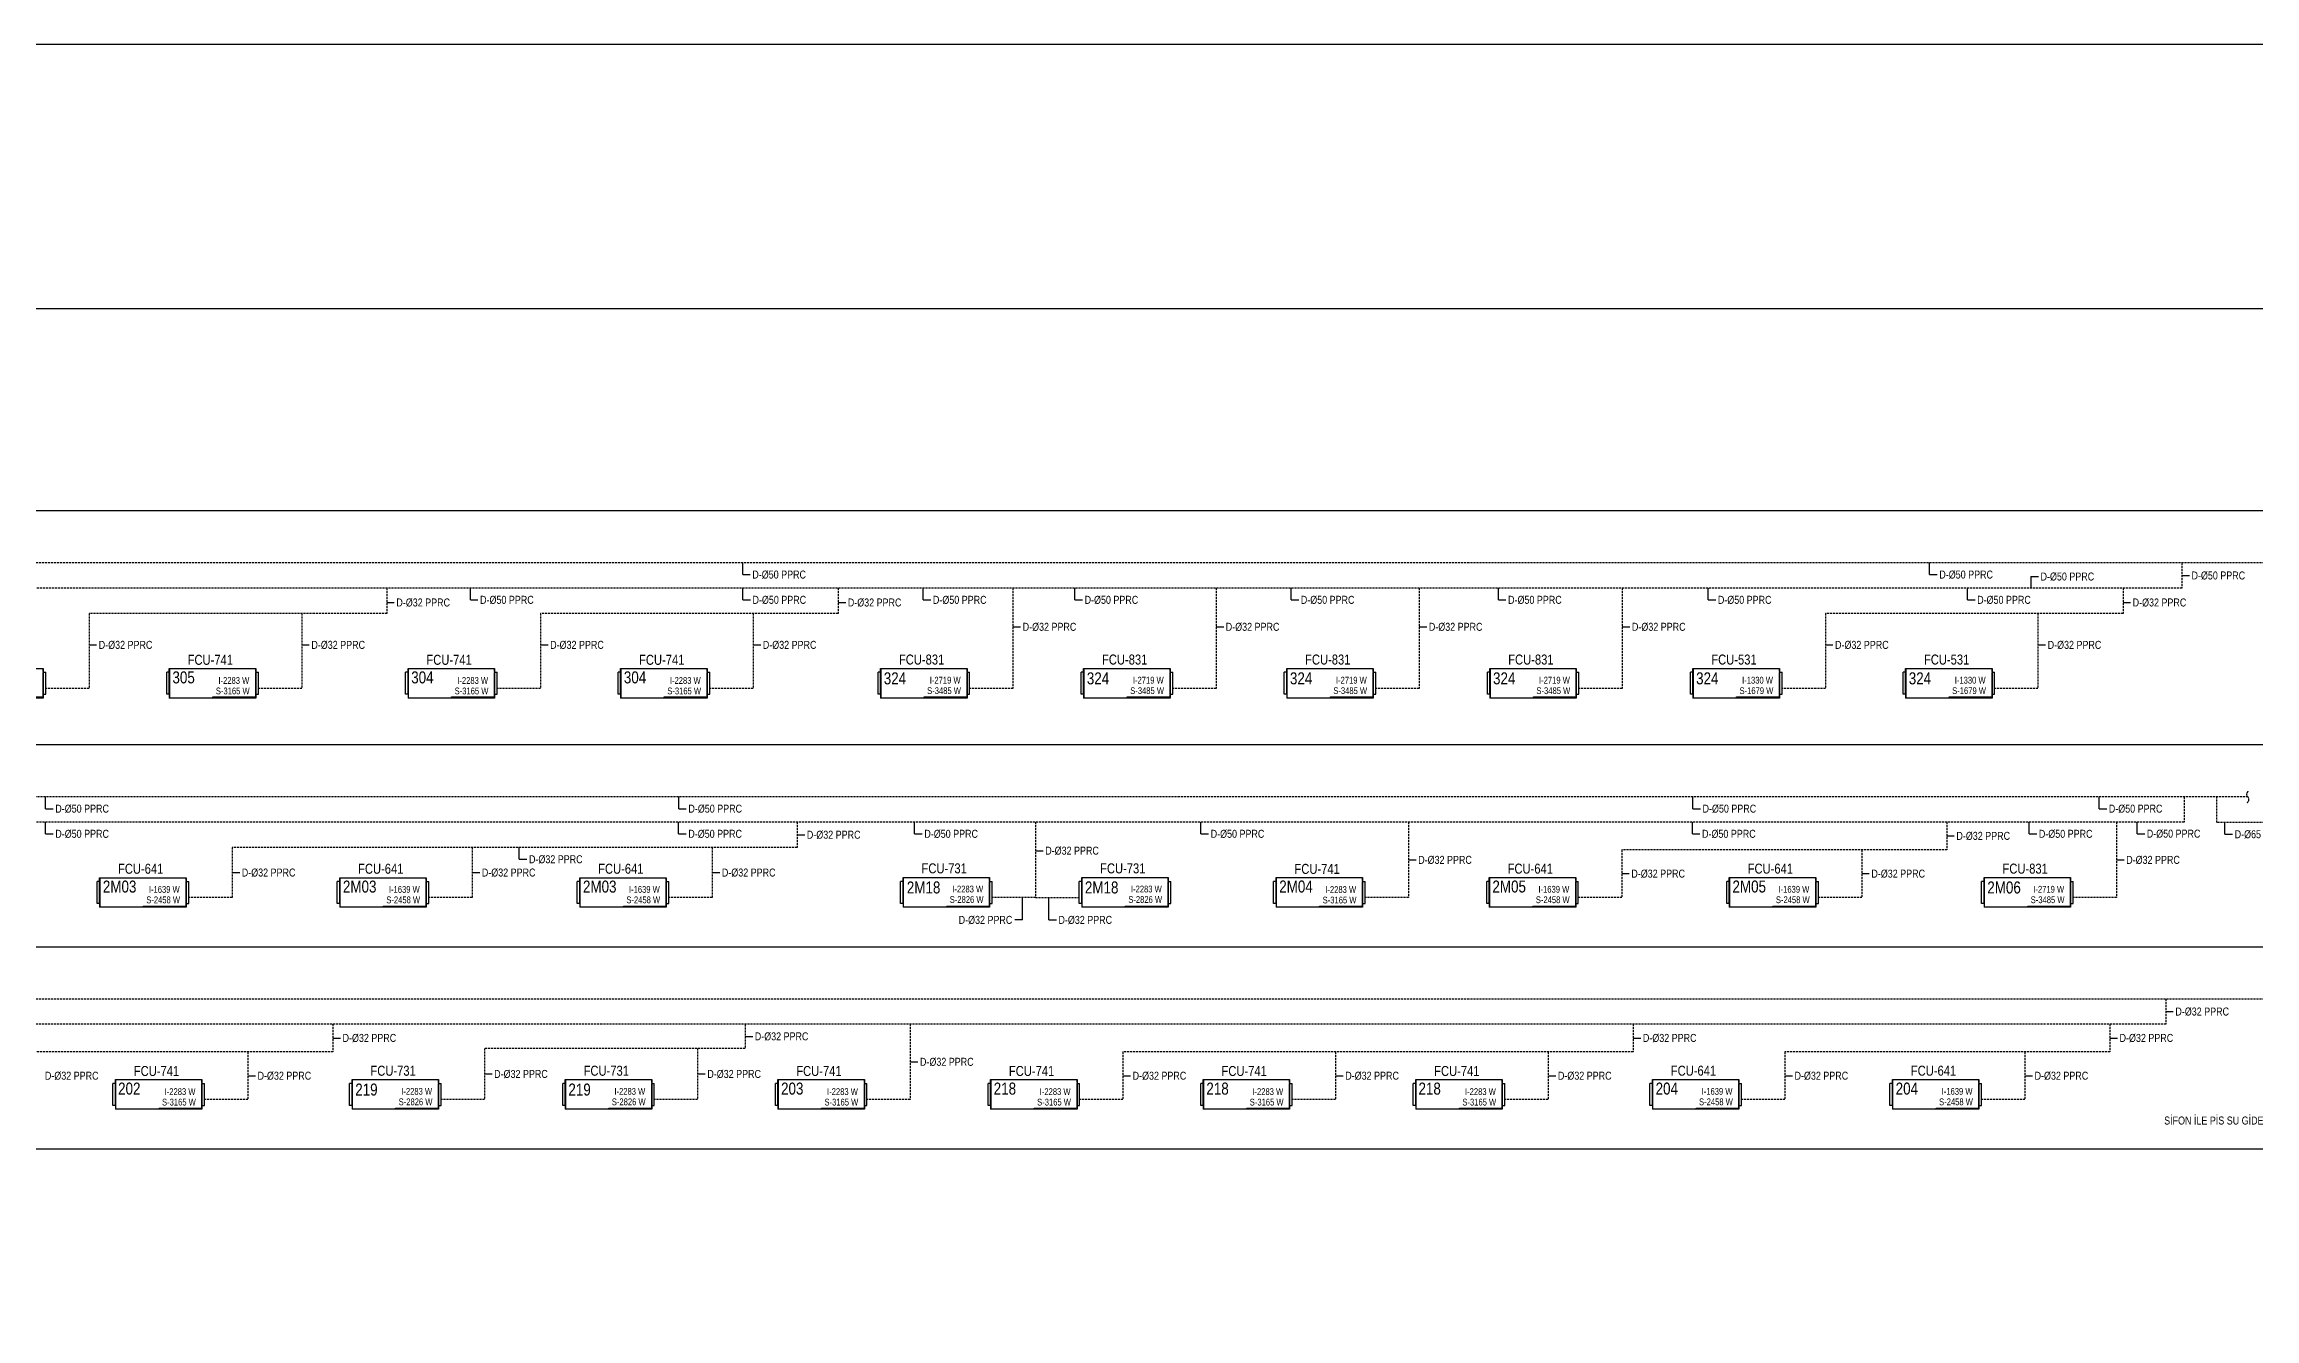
# Model space of a CAD drawing. Header units: centimetres. Extents: x 222914 to 271949, y -38857 to -18857.
# Drawn here: x 250063 to 255588, y -34777 to -31592 of the extents above; entities that cross this region are included whole.
import ezdxf
from ezdxf.enums import TextEntityAlignment as Align

# ---------------------------------------------------------------- set-up
doc = ezdxf.new("R2010")
doc.units = ezdxf.units.CM
doc.header["$LTSCALE"] = 0.2
doc.linetypes.add('DASHED', pattern=[75, 50, -25])
doc.linetypes.add('Hidden', pattern=[0.714375, 0.47625, -0.238125])
doc.layers.get('0').update_dxf_attribs({"color": 252})
for name, color, linetype, lineweight in [('1-BASLIK', 53, 'Continuous', 25), ('T-DRENAJ', 40, 'Hidden', 30), ('T-MAHAL', 120, 'Continuous', 15), ('T-STEXT', 181, 'Continuous', 15)]:
    doc.layers.add(name, color=color, linetype=linetype, lineweight=lineweight)
for name, color, linetype in [('T-DTEXT', 9, 'Continuous'), ('T-FC', 150, 'Continuous'), ('T-FC-NUMARA', 62, 'Continuous'), ('T-ITEXT', 32, 'Continuous'), ('T-TEXT', 85, 'Continuous')]:
    doc.layers.add(name, color=color, linetype=linetype)
doc.styles.add('ARIAL', font='arial.ttf')
doc.styles.add('LUCIDASANS', font='arial.ttf', dxfattribs={"width": 0.8})

# ---------------------------------------------------------------- blocks, each defined once
blk = doc.blocks.new('FANCOIL-DWD')
at = {"linetype": 'DASHED'}
blk.add_line((-114.3, -71.5), (-114.3, -16.4), dxfattribs=at)
for p, q in [((-108.1, -16.4), (-114.3, -16.4)), ((-114.3, -69.1), (-114.3, -18.8)), ((-108.1, -71.5), (-108.1, -7)), ((-108.1, -7), (108.1, -7)), ((-106.8, -80.9), (-106.8, -7)), ((108.1, -7), (108.1, -80.9)), ((108.1, -14.1), (108.1, -7.7)), ((108.1, -16.4), (114.6, -16.4)), ((108.1, -71), (108.1, -16.9)), ((114.6, -71.5), (114.6, -16.4)), ((-108.1, -71.5), (-114.3, -71.5)), ((-108.1, -71.5), (-108.1, -80.9)), ((108.1, -80.9), (-108.1, -80.9)), ((0.9, -80.9), (0.9, -78.2)), ((0.9, -78.2), (108.1, -78.2)), ((108.1, -78), (108.1, -71.5)), ((108.1, -71.5), (114.6, -71.5))]:
    blk.add_line(p, q)
blk = doc.blocks.new('Kesme')
blk.add_lwpolyline([(-21.5, -0.2, 0.576786), (-4.8, -2.7, -0.54493), (11.3, -5.9)], format="xyb")

msp = doc.modelspace()

# ---------------------------------------------------------------- linework, layer by layer
at = {"layer": '1-BASLIK'}
msp.add_lwpolyline([(224519.3, -31591.5), (264878.8, -31591.5), (264878.8, -37485.2), (224519.3, -37485.2)], close=True, dxfattribs=at)
at = {"layer": 'T-DRENAJ', "linetype": 'DASHED', "lineweight": -3, "ltscale": 0.5}
for p, q in [((255612.8, -32887.6), (226185.9, -32887.6)), ((255406.1, -32887.6), (255406.1, -32950.9)), ((255406.1, -32950.9), (240525.8, -32950.9)), ((250919.3, -32950.9), (250919.3, -33014.1)), ((252047.6, -32950.9), (252047.6, -33014.1)), ((252484.7, -32950.9), (252484.7, -33201.3)), ((252992.3, -32950.9), (252992.3, -33201.3)), ((253499.9, -32950.9), (253499.9, -33201.3)), ((254007.5, -32950.9), (254007.5, -33201.3)), ((255259.1, -32950.9), (255259.1, -33014.1)), ((250919.3, -33014.1), (250175.4, -33014.1)), ((250175.4, -33014.1), (250175.4, -33201.3)), ((250706.9, -33014.1), (250706.9, -33201.3)), ((252047.6, -33014.1), (251303.7, -33014.1)), ((251303.7, -33014.1), (251303.7, -33201.3)), ((251835.2, -33014.1), (251835.2, -33201.3)), ((254515.1, -33014.1), (254515.1, -33201.3)), ((255259.1, -33014.1), (254515.1, -33014.1)), ((255046.6, -33014.1), (255046.6, -33201.3)), ((250175.4, -33201.3), (250067, -33201.3)), ((250706.9, -33201.3), (250598.5, -33201.3)), ((251303.7, -33201.3), (251195.3, -33201.3)), ((251835.2, -33201.3), (251726.8, -33201.3)), ((252484.7, -33201.3), (252376.4, -33201.3)), ((252992.3, -33201.3), (252884, -33201.3)), ((253499.9, -33201.3), (253391.6, -33201.3)), ((254007.5, -33201.3), (253899.2, -33201.3)), ((254515.1, -33201.3), (254406.8, -33201.3)), ((255046.6, -33201.3), (254938.3, -33201.3)), ((255571.3, -33472.7), (233729.4, -33472.7)), ((255411.9, -33472.7), (255411.9, -33535.2)), ((255493.4, -33536.6), (255493.4, -33474.2)), ((251945.3, -33535.2), (251945.3, -33599.2)), ((252541.1, -33535.9), (252541.1, -33723.8)), ((253473.3, -33535.9), (253473.3, -33723.8)), ((254818.5, -33535.1), (254818.5, -33604.8)), ((255242.9, -33535.9), (255242.9, -33723.8)), ((255612.8, -33536.6), (255493.4, -33536.6)), ((251945.3, -33599.2), (250532.9, -33599.2)), ((250532.9, -33599.2), (250532.9, -33724.1)), ((251132.9, -33599.2), (251132.9, -33724.1)), ((251732.9, -33599.2), (251732.9, -33724.1)), ((254818.5, -33604.8), (254006.1, -33604.8)), ((254006.1, -33604.8), (254006.1, -33723.8)), ((254606.1, -33604.8), (254606.1, -33723.8)), ((250532.9, -33724.1), (250424.6, -33724.1)), ((251132.9, -33724.1), (251024.6, -33724.1)), ((251732.9, -33724.1), (251624.6, -33724.1)), ((252541.1, -33723.8), (252432.8, -33723.8)), ((252541.1, -33723.8), (252649.5, -33723.8)), ((253473.3, -33723.8), (253364.9, -33723.8)), ((254006.1, -33723.8), (253897.7, -33723.8)), ((254606.1, -33723.8), (254497.7, -33723.8)), ((255242.9, -33723.8), (255134.6, -33723.8)), ((255612.8, -33977.7), (229005.4, -33977.7)), ((255365.8, -33977.6), (255365.8, -34040.2)), ((255365.8, -34040.2), (246514.5, -34040.7)), ((250784.8, -34040.1), (250784.8, -34109.8)), ((251815.1, -34040.9), (251815.1, -34101)), ((252228, -34040.4), (252228, -34228.9)), ((254034.9, -34040.1), (254034.9, -34109.8)), ((255226.3, -34040.1), (255226.3, -34109.8)), ((250784.8, -34109.8), (250040.9, -34109.8)), ((250572.3, -34109.8), (250572.3, -34228.9)), ((251163.8, -34101), (251163.8, -34228.9)), ((251815.1, -34101), (251163.8, -34101)), ((251696.5, -34101), (251696.5, -34228.9)), ((254034.9, -34109.8), (252759.5, -34109.8)), ((252759.5, -34109.8), (252759.5, -34228.9)), ((253291, -34109.8), (253291, -34228.9)), ((253822.5, -34109.8), (253822.5, -34228.9)), ((255226.3, -34109.8), (254413.9, -34109.8)), ((254413.9, -34109.8), (254413.9, -34228.8)), ((255013.9, -34109.8), (255013.9, -34228.8)), ((250572.3, -34228.9), (250464, -34228.9)), ((251163.8, -34228.9), (251055.4, -34228.9)), ((251696.5, -34228.9), (251588.2, -34228.9)), ((252228, -34228.9), (252119.7, -34228.9)), ((252759.5, -34228.9), (252651.2, -34228.9)), ((253291, -34228.9), (253182.7, -34228.9)), ((253822.5, -34228.9), (253714.2, -34228.9)), ((254413.9, -34228.8), (254305.6, -34228.8)), ((255013.9, -34228.8), (254905.6, -34228.8))]:
    msp.add_line(p, q, dxfattribs=at)
msp.add_lwpolyline([(255411.9, -33535.2), (248209.7, -33535.7), (245633.3, -33535.7)], dxfattribs=at)
at = {"layer": 'T-DTEXT'}
for p, q in [((251809.1, -32916.9), (251809.1, -32887.6)), ((251809.1, -32916.9), (251828, -32916.9)), ((254775.8, -32916.9), (254775.8, -32887.6)), ((254775.8, -32916.9), (254794.8, -32916.9)), ((255028.8, -32921.6), (255047.8, -32921.6)), ((255028.8, -32921.6), (255028.8, -32950.9)), ((255406.1, -32919.3), (255425, -32919.3)), ((251128.5, -32980.1), (251128.5, -32950.9)), ((251128.5, -32980.1), (251147.4, -32980.1)), ((251809.4, -32980.1), (251809.4, -32950.9)), ((251809.4, -32980.1), (251828.4, -32980.1)), ((252260.4, -32980.1), (252260.4, -32950.9)), ((252260.4, -32980.1), (252279.4, -32980.1)), ((252639.5, -32980.1), (252639.5, -32950.9)), ((252639.5, -32980.1), (252658.5, -32980.1)), ((253179.9, -32980.1), (253179.9, -32950.9)), ((253179.9, -32980.1), (253198.9, -32980.1)), ((253697.9, -32980.1), (253697.9, -32950.9)), ((253697.9, -32980.1), (253716.9, -32980.1)), ((254222.3, -32980.1), (254222.3, -32950.9)), ((254222.3, -32980.1), (254241.3, -32980.1)), ((254870.4, -32980.1), (254870.4, -32950.9)), ((254870.4, -32980.1), (254889.3, -32980.1)), ((250919.3, -32986.7), (250938.2, -32986.7)), ((252047.6, -32986.7), (252066.5, -32986.7)), ((255259.1, -32986.7), (255278, -32986.7)), ((250175.4, -33092.7), (250194.3, -33092.7)), ((250706.9, -33092.7), (250725.8, -33092.7)), ((251303.7, -33092.7), (251322.6, -33092.7)), ((251835.2, -33092.7), (251854.1, -33092.7)), ((252484.7, -33047.5), (252503.6, -33047.5)), ((252992.3, -33047.5), (253011.3, -33047.5)), ((253499.9, -33047.5), (253518.9, -33047.5)), ((254007.5, -33047.5), (254026.5, -33047.5)), ((254515.1, -33092.7), (254534.1, -33092.7)), ((255046.6, -33092.7), (255065.6, -33092.7)), ((250066.8, -33501.9), (250066.8, -33472.7)), ((251649.3, -33501.9), (251649.3, -33472.7)), ((254184, -33501.9), (254184, -33472.7)), ((255199.5, -33501.9), (255199.5, -33472.7)), ((250066.8, -33501.9), (250085.8, -33501.9)), ((250066.8, -33564.8), (250066.8, -33535.5)), ((251649, -33564.8), (251649, -33535.5)), ((251649.3, -33501.9), (251668.2, -33501.9)), ((252238.9, -33564.8), (252238.9, -33535.5)), ((252954.6, -33564.8), (252954.6, -33535.5)), ((254182.8, -33564.8), (254182.8, -33535.5)), ((254184, -33501.9), (254203, -33501.9)), ((255024.6, -33564.8), (255024.6, -33535.5)), ((255199.5, -33501.9), (255218.4, -33501.9)), ((255294.3, -33564.5), (255294.3, -33535.2)), ((255514, -33565.9), (255514, -33536.6)), ((250066.8, -33564.8), (250085.8, -33564.8)), ((251649, -33564.8), (251667.9, -33564.8)), ((251945.3, -33567.2), (251964.3, -33567.2)), ((252238.9, -33564.8), (252257.9, -33564.8)), ((252954.6, -33564.8), (252973.6, -33564.8)), ((254182.8, -33564.8), (254201.7, -33564.8)), ((254818.5, -33570), (254837.4, -33570)), ((255024.6, -33564.8), (255043.6, -33564.8)), ((255294.3, -33564.5), (255313.3, -33564.5)), ((255514, -33565.9), (255533, -33565.9)), ((251250.7, -33628.4), (251250.7, -33599.2)), ((251250.7, -33628.4), (251269.7, -33628.4)), ((252541.1, -33606.9), (252560.1, -33606.9)), ((253473.3, -33629.9), (253492.2, -33629.9)), ((255242.9, -33629.9), (255261.9, -33629.9)), ((250532.9, -33661.6), (250551.9, -33661.6)), ((251132.9, -33661.6), (251151.9, -33661.6)), ((251732.9, -33661.6), (251751.9, -33661.6)), ((254006.1, -33664.3), (254025, -33664.3)), ((254606.1, -33664.3), (254625, -33664.3)), ((252508.1, -33779.9), (252508.1, -33723.8)), ((252574.1, -33779.9), (252574.1, -33723.8)), ((252508.1, -33779.9), (252489.2, -33779.9)), ((252574.1, -33779.9), (252593.1, -33779.9)), ((255365.8, -34008.9), (255384.8, -34008.9)), ((250784.8, -34075), (250803.7, -34075)), ((251815.1, -34071), (251834.1, -34071)), ((254034.9, -34075), (254053.9, -34075)), ((255226.3, -34075), (255245.3, -34075)), ((252228, -34134.6), (252247, -34134.6)), ((250572.3, -34169.3), (250591.3, -34169.3)), ((251163.8, -34164.9), (251182.7, -34164.9)), ((251696.5, -34164.9), (251715.5, -34164.9)), ((252759.5, -34169.3), (252778.5, -34169.3)), ((253291, -34169.3), (253310, -34169.3)), ((253822.5, -34169.3), (253841.5, -34169.3)), ((254413.9, -34169.3), (254432.9, -34169.3)), ((255013.9, -34169.3), (255032.9, -34169.3))]:
    msp.add_line(p, q, dxfattribs=at)
at = {"layer": 'T-TEXT', "color": 7}
for p, q in [((263936, -32252.6), (225015.5, -32252.6)), ((263936, -32757.6), (225015.5, -32757.6)), ((263936, -33342.7), (225015.5, -33342.7)), ((263936, -33847.7), (225015.5, -33847.7)), ((263936, -34352.7), (225015.5, -34352.7))]:
    msp.add_line(p, q, dxfattribs=at)

# ---------------------------------------------------------------- block references
at = {"layer": 'T-DRENAJ', "lineweight": -3, "xscale": 0.875, "yscale": 0.875, "zscale": 0.875, "rotation": 270}
msp.add_blockref('Kesme', (255573.7, -33476.9), dxfattribs=at)
at = {"layer": 'T-FC'}
for p in [(249952.4, -33144.6), (250483.9, -33144.6), (251080.7, -33144.6), (251612.2, -33144.6), (252261.7, -33144.6), (252769.4, -33144.6), (253277, -33144.6), (253784.6, -33144.6), (254292.2, -33144.6), (254823.7, -33144.6), (250310, -33667.4), (250910, -33667.4), (251510, -33667.4), (252318.2, -33667.1), (252764.5, -33667.1), (253250.3, -33667.1), (253783.1, -33667.1), (254383.1, -33667.1), (255020, -33667.1), (250349.4, -34172.1), (250940.8, -34172.1), (251473.6, -34172.1), (252005.1, -34172.1), (252536.6, -34172.1), (253068.1, -34172.1), (253599.6, -34172.1), (254191, -34172.1), (254791, -34172.1)]:
    msp.add_blockref('FANCOIL-DWD', p, dxfattribs=at)

# ---------------------------------------------------------------- texts
at = {"layer": 'T-DTEXT', "style": 'LUCIDASANS', "width": 0.8}
for s, p in [('D-%%C50 PPRC', (251833.2, -32926.8)), ('D-%%C50 PPRC', (254800, -32926.8)), ('D-%%C50 PPRC', (255053, -32931.7)), ('D-%%C50 PPRC', (255430.3, -32929.1)), ('D-%%C32 PPRC', (250943.5, -32996.6)), ('D-%%C50 PPRC', (251152.7, -32990)), ('D-%%C50 PPRC', (251833.6, -32990)), ('D-%%C32 PPRC', (252071.8, -32996.6)), ('D-%%C50 PPRC', (252284.6, -32990)), ('D-%%C50 PPRC', (252663.7, -32990)), ('D-%%C50 PPRC', (253204.1, -32990)), ('D-%%C50 PPRC', (253722.1, -32990)), ('D-%%C50 PPRC', (254246.5, -32990)), ('D-%%C50 PPRC', (254894.6, -32990)), ('D-%%C32 PPRC', (255283.2, -32996.6)), ('D-%%C32 PPRC', (252508.9, -33057.4)), ('D-%%C32 PPRC', (253016.5, -33057.4)), ('D-%%C32 PPRC', (253524.1, -33057.4)), ('D-%%C32 PPRC', (254031.7, -33057.4)), ('D-%%C32 PPRC', (250199.6, -33102.5)), ('D-%%C32 PPRC', (250731.1, -33102.5)), ('D-%%C32 PPRC', (251327.9, -33102.5)), ('D-%%C32 PPRC', (251859.4, -33102.5)), ('D-%%C32 PPRC', (254539.3, -33102.5)), ('D-%%C32 PPRC', (255070.8, -33102.5)), ('D-%%C50 PPRC', (250091, -33511.8)), ('D-%%C50 PPRC', (251673.4, -33511.8)), ('D-%%C50 PPRC', (254208.2, -33511.8)), ('D-%%C50 PPRC', (255223.6, -33511.8)), ('D-%%C50 PPRC', (250091, -33574.7)), ('D-%%C50 PPRC', (251673.2, -33574.7)), ('D-%%C32 PPRC', (251969.5, -33577)), ('D-%%C50 PPRC', (252263.1, -33574.7)), ('D-%%C50 PPRC', (252978.8, -33574.7)), ('D-%%C50 PPRC', (254206.9, -33574.7)), ('D-%%C32 PPRC', (254842.7, -33579.8)), ('D-%%C50 PPRC', (255048.8, -33574.7)), ('D-%%C50 PPRC', (255318.5, -33574.3)), ('D-%%C65 PPRC', (255538.2, -33575.8)), ('D-%%C32 PPRC', (251274.9, -33638.3)), ('D-%%C32 PPRC', (252565.3, -33616.8)), ('D-%%C32 PPRC', (253497.5, -33639.8)), ('D-%%C32 PPRC', (255267.1, -33639.8)), ('D-%%C32 PPRC', (250557.1, -33671.5)), ('D-%%C32 PPRC', (251157.1, -33671.5)), ('D-%%C32 PPRC', (251757.1, -33671.5)), ('D-%%C32 PPRC', (254030.2, -33674.2)), ('D-%%C32 PPRC', (254630.2, -33674.2)), ('D-%%C32 PPRC', (252348.9, -33789.8)), ('D-%%C32 PPRC', (252598.3, -33789.8)), ('D-%%C32 PPRC', (255390, -34018.8)), ('D-%%C32 PPRC', (250809, -34084.8)), ('D-%%C32 PPRC', (251839.3, -34080.9)), ('D-%%C32 PPRC', (254059.1, -34084.8)), ('D-%%C32 PPRC', (255250.5, -34084.8)), ('D-%%C32 PPRC', (252252.2, -34144.5)), ('D-%%C32 PPRC', (250065, -34179.2)), ('D-%%C32 PPRC', (250596.5, -34179.2)), ('D-%%C32 PPRC', (251187.9, -34174.8)), ('D-%%C32 PPRC', (251720.7, -34174.8)), ('D-%%C32 PPRC', (252783.7, -34179.2)), ('D-%%C32 PPRC', (253315.2, -34179.2)), ('D-%%C32 PPRC', (253846.7, -34179.2)), ('D-%%C32 PPRC', (254438.1, -34179.2)), ('D-%%C32 PPRC', (255038.1, -34179.2))]:
    msp.add_text(s, height=20, dxfattribs=at).set_placement(p)
msp.add_text('SİFON İLE PİS SU GİDERİNE BAĞLANACAKTIR.', height=20, rotation=0, dxfattribs=at).set_placement((255612.8, -34281.2), align=Align.MIDDLE_CENTER)
at = {"layer": 'T-FC-NUMARA', "color": 163, "style": 'ARIAL', "width": 0.8}
for p in [(250421.8, -33142.4), (251018.6, -33142.4), (251550.1, -33142.4), (253188.2, -33664.9), (250287.3, -34169.9), (251943, -34169.9), (252474.5, -34169.9), (253005.9, -34169.9), (253537.4, -34169.9)]:
    msp.add_text('FCU-741', height=25, dxfattribs=at).set_placement(p)
at = {"layer": 'T-FC-NUMARA', "color": 62, "style": 'ARIAL', "width": 0.8}
for p in [(252199.6, -33141.7), (252707.2, -33141.7), (253214.8, -33141.7), (253722.5, -33141.7), (254957.9, -33664.2)]:
    msp.add_text('FCU-831', height=25, dxfattribs=at).set_placement(p)
at = {"layer": 'T-FC-NUMARA', "color": 100, "style": 'ARIAL', "width": 0.8}
for p in [(254230.1, -33141.7), (254761.6, -33141.7)]:
    msp.add_text('FCU-531', height=25, dxfattribs=at).set_placement(p)
at = {"layer": 'T-FC-NUMARA', "color": 1, "style": 'ARIAL', "width": 0.8}
for p in [(250247.8, -33664.5), (250847.8, -33664.5), (251447.8, -33664.5), (253721, -33664.2), (254321, -33664.2), (254128.8, -34169.2), (254728.8, -34169.2)]:
    msp.add_text('FCU-641', height=25, dxfattribs=at).set_placement(p)
at = {"layer": 'T-FC-NUMARA', "color": 30, "style": 'ARIAL', "width": 0.8}
for p in [(252256.1, -33663.6), (252702.4, -33663.6), (250878.7, -34169.3), (251411.5, -34169.3)]:
    msp.add_text('FCU-731', height=25, dxfattribs=at).set_placement(p)
at = {"layer": 'T-ITEXT', "color": 163, "style": 'ARIAL', "width": 0.8}
for p in [(250575.9, -33190), (251172.8, -33190), (251704.2, -33190), (253342.4, -33712.5), (250441.4, -34217.5), (252097.1, -34217.5), (252628.6, -34217.5), (253160.1, -34217.5), (253691.6, -34217.5)]:
    msp.add_text('I-2283 W', height=17, dxfattribs=at).set_placement(p, align=Align.RIGHT)
at = {"layer": 'T-ITEXT', "color": 62, "style": 'ARIAL', "width": 0.8}
for p in [(252353.8, -33189.3), (252861.4, -33189.3), (253369, -33189.3), (253876.6, -33189.3), (255112, -33711.8)]:
    msp.add_text('I-2719 W', height=17, dxfattribs=at).set_placement(p, align=Align.RIGHT)
at = {"layer": 'T-ITEXT', "color": 100, "style": 'ARIAL', "width": 0.8}
for s, p in [('S-1679 W', (254385.1, -33215.5)), ('I-1330 W', (254384.2, -33189.3)), ('S-1679 W', (254916.6, -33215.5)), ('I-1330 W', (254915.7, -33189.3))]:
    msp.add_text(s, height=17, dxfattribs=at).set_placement(p, align=Align.RIGHT)
at = {"layer": 'T-ITEXT', "color": 1, "style": 'ARIAL', "width": 0.8}
for p in [(250402, -33712.1), (251002, -33712.1), (251602, -33712.1), (253875.1, -33711.8), (254475.1, -33711.8), (254283, -34216.8), (254883, -34216.8)]:
    msp.add_text('I-1639 W', height=17, dxfattribs=at).set_placement(p, align=Align.RIGHT)
at = {"layer": 'T-ITEXT', "color": 30, "style": 'ARIAL', "width": 0.8}
for p in [(252410.2, -33711.2), (252856.6, -33711.2), (251032.8, -34216.8), (251565.6, -34216.8)]:
    msp.add_text('I-2283 W', height=17, dxfattribs=at).set_placement(p, align=Align.RIGHT)
at = {"layer": 'T-MAHAL', "style": 'LUCIDASANS', "width": 0.8}
for s, p in [('305', (250383.8, -33188.8)), ('304', (250980.6, -33188.8)), ('304', (251512.1, -33188.8)), ('324', (252161.7, -33191.2)), ('324', (252669.3, -33191.2)), ('324', (253176.9, -33191.2)), ('324', (253684.5, -33191.2)), ('324', (254192.1, -33191.2)), ('324', (254723.6, -33191.2)), ('2M03', (250209.9, -33711.6)), ('2M03', (250809.9, -33711.6)), ('2M03', (251409.9, -33711.6)), ('2M18', (252219.4, -33713.8)), ('2M18', (252664.4, -33713.8)), ('2M04', (253150.2, -33711.4)), ('2M05', (253683, -33711.4)), ('2M05', (254283, -33711.4)), ('2M06', (254919.9, -33713.8)), ('202', (250248, -34216.4)), ('219', (250840.7, -34218.8)), ('219', (251373.5, -34218.8)), ('203', (251905, -34216.4)), ('218', (252436.5, -34216.4)), ('218', (252968, -34216.4)), ('218', (253498.2, -34216.4)), ('204', (254090.9, -34216.4)), ('204', (254690.9, -34216.4))]:
    msp.add_text(s, height=30, dxfattribs=at).set_placement(p)
at = {"layer": 'T-STEXT', "color": 163, "style": 'ARIAL', "width": 0.8}
for p in [(250576.8, -33216.2), (251173.6, -33216.2), (251705.1, -33216.2), (253343.2, -33738.7), (250442.3, -34243.7), (252098, -34243.7), (252629.5, -34243.7), (253161, -34243.7), (253692.4, -34243.7)]:
    msp.add_text('S-3165 W', height=17, dxfattribs=at).set_placement(p, align=Align.RIGHT)
at = {"layer": 'T-STEXT', "color": 62, "style": 'ARIAL', "width": 0.8}
for p in [(252354.6, -33215.5), (252862.2, -33215.5), (253369.8, -33215.5), (253877.5, -33215.5), (255112.9, -33738)]:
    msp.add_text('S-3485 W', height=17, dxfattribs=at).set_placement(p, align=Align.RIGHT)
at = {"layer": 'T-STEXT', "color": 1, "style": 'ARIAL', "width": 0.8}
for p in [(250402.8, -33738.3), (251002.8, -33738.3), (251602.8, -33738.3), (253876, -33738), (254476, -33738), (254283.9, -34243), (254883.9, -34243)]:
    msp.add_text('S-2458 W', height=17, dxfattribs=at).set_placement(p, align=Align.RIGHT)
at = {"layer": 'T-STEXT', "color": 30, "style": 'ARIAL', "width": 0.8}
for p in [(252411.1, -33737.3), (252857.4, -33737.3), (251033.7, -34243), (251566.5, -34243)]:
    msp.add_text('S-2826 W', height=17, dxfattribs=at).set_placement(p, align=Align.RIGHT)

doc.saveas('drawing.dxf')
